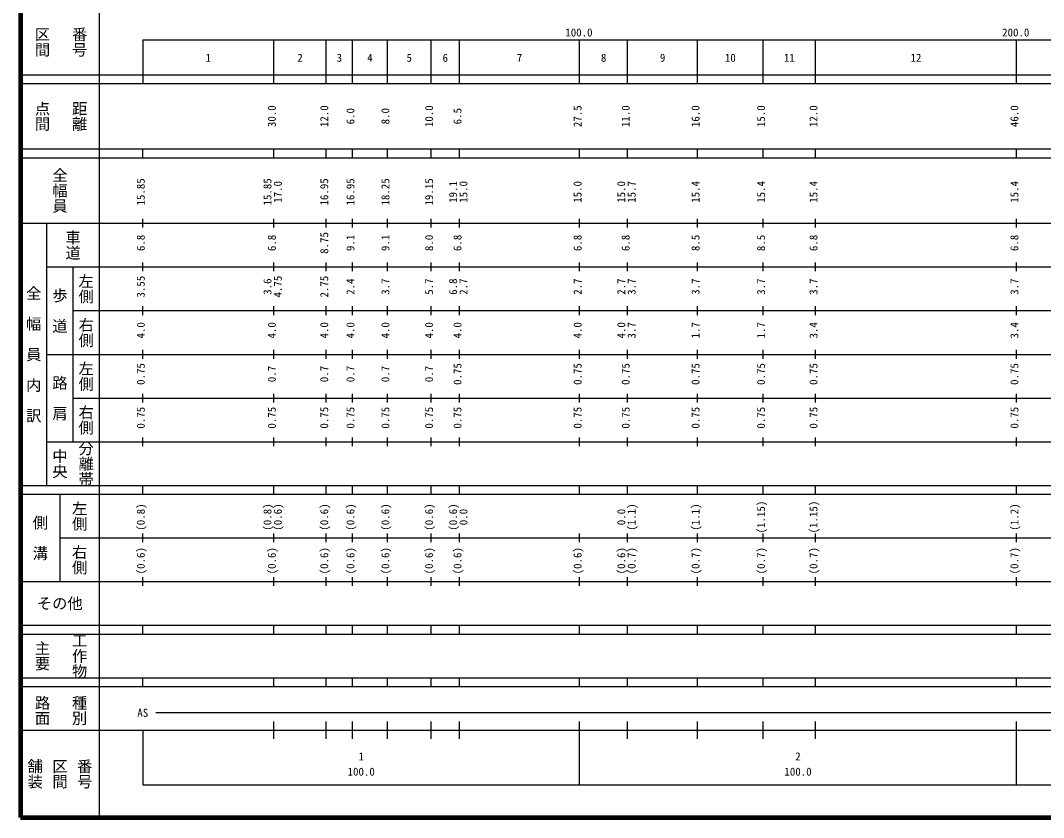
# Model space of a CAD drawing. Units: millimetres on the paper, enlarged 1000 times. Extents: x 40000 to 680000, y 20000 to 380000.
# Drawn here: x 40000 to 274206, y 20000 to 202409 of the extents above; entities that cross this region are included whole.
import ezdxf
from ezdxf.enums import TextEntityAlignment as Align

# ---------------------------------------------------------------- set-up
doc = ezdxf.new("R2010")
doc.units = ezdxf.units.MM
doc.header["$LTSCALE"] = 1000
doc.layers.add('M-TTL', color=2, linetype='Continuous', lineweight=140)
doc.layers.add('M-TTL-BAND', color=7, linetype='Continuous', lineweight=25)
doc.styles.add('@ＭＳ ゴシック', font='')
doc.styles.add('ＭＳ ゴシック', font='')
doc.styles.get('@ＭＳ ゴシック').set_extended_font_data('@MS Gothic')
doc.styles.get('ＭＳ ゴシック').set_extended_font_data('MS Gothic')

msp = doc.modelspace()

# ---------------------------------------------------------------- linework, layer by layer
at = {"layer": 'M-TTL'}
for p, q in [((40000, 380000), (40000, 20000)), ((40000, 20000), (680000, 20000))]:
    msp.add_line(p, q, dxfattribs=at)
at = {"layer": 'M-TTL-BAND'}
for p, q in [((58000, 370000), (58000, 20000)), ((68000, 198000), (579000, 198000)), ((68000, 198000), (68000, 188000)), ((98000, 188000), (98000, 198000)), ((110000, 188000), (110000, 198000)), ((116000, 188000), (116000, 198000)), ((124000, 188000), (124000, 198000)), ((134000, 188000), (134000, 198000)), ((140500, 188000), (140500, 198000)), ((168000, 188000), (168000, 198000)), ((179000, 188000), (179000, 198000)), ((195000, 188000), (195000, 198000)), ((210000, 188000), (210000, 198000)), ((222000, 188000), (222000, 198000)), ((268000, 188000), (268000, 198000)), ((40000, 190000), (579000, 190000)), ((40000, 188000), (579000, 188000)), ((40000, 173000), (579000, 173000)), ((40000, 171000), (579000, 171000)), ((68000, 171000), (68000, 173000)), ((98000, 171000), (98000, 173000)), ((110000, 171000), (110000, 173000)), ((116000, 171000), (116000, 173000)), ((124000, 171000), (124000, 173000)), ((134000, 171000), (134000, 173000)), ((140500, 171000), (140500, 173000)), ((168000, 171000), (168000, 173000)), ((179000, 171000), (179000, 173000)), ((195000, 171000), (195000, 173000)), ((210000, 171000), (210000, 173000)), ((222000, 171000), (222000, 173000)), ((268000, 171000), (268000, 173000)), ((68000, 155000), (68000, 157000)), ((98000, 155000), (98000, 157000)), ((110000, 155000), (110000, 157000)), ((116000, 155000), (116000, 157000)), ((124000, 155000), (124000, 157000)), ((134000, 155000), (134000, 157000)), ((140500, 155000), (140500, 157000)), ((168000, 155000), (168000, 157000)), ((179000, 155000), (179000, 157000)), ((195000, 155000), (195000, 157000)), ((210000, 155000), (210000, 157000)), ((222000, 155000), (222000, 157000)), ((268000, 155000), (268000, 157000)), ((40000, 156000), (579000, 156000)), ((46000, 96000), (46000, 156000)), ((46000, 146000), (579000, 146000)), ((52000, 146000), (52000, 106000)), ((68000, 145000), (68000, 147000)), ((98000, 145000), (98000, 147000)), ((110000, 145000), (110000, 147000)), ((116000, 145000), (116000, 147000)), ((124000, 145000), (124000, 147000)), ((134000, 145000), (134000, 147000)), ((140500, 145000), (140500, 147000)), ((168000, 145000), (168000, 147000)), ((179000, 145000), (179000, 147000)), ((195000, 145000), (195000, 147000)), ((210000, 145000), (210000, 147000)), ((222000, 145000), (222000, 147000)), ((268000, 145000), (268000, 147000)), ((52000, 136000), (579000, 136000)), ((68000, 135000), (68000, 137000)), ((98000, 135000), (98000, 137000)), ((110000, 135000), (110000, 137000)), ((116000, 135000), (116000, 137000)), ((124000, 135000), (124000, 137000)), ((134000, 135000), (134000, 137000)), ((140500, 135000), (140500, 137000)), ((168000, 135000), (168000, 137000)), ((179000, 135000), (179000, 137000)), ((195000, 135000), (195000, 137000)), ((210000, 135000), (210000, 137000)), ((222000, 135000), (222000, 137000)), ((268000, 135000), (268000, 137000)), ((68000, 125000), (68000, 127000)), ((98000, 125000), (98000, 127000)), ((110000, 125000), (110000, 127000)), ((116000, 125000), (116000, 127000)), ((124000, 125000), (124000, 127000)), ((134000, 125000), (134000, 127000)), ((140500, 125000), (140500, 127000)), ((168000, 125000), (168000, 127000)), ((179000, 125000), (179000, 127000)), ((195000, 125000), (195000, 127000)), ((210000, 125000), (210000, 127000)), ((222000, 125000), (222000, 127000)), ((268000, 125000), (268000, 127000)), ((46000, 126000), (579000, 126000)), ((52000, 116000), (579000, 116000)), ((68000, 115000), (68000, 117000)), ((98000, 115000), (98000, 117000)), ((110000, 115000), (110000, 117000)), ((116000, 115000), (116000, 117000)), ((124000, 115000), (124000, 117000)), ((134000, 115000), (134000, 117000)), ((140500, 115000), (140500, 117000)), ((168000, 115000), (168000, 117000)), ((179000, 115000), (179000, 117000)), ((195000, 115000), (195000, 117000)), ((210000, 115000), (210000, 117000)), ((222000, 115000), (222000, 117000)), ((268000, 115000), (268000, 117000)), ((46000, 106000), (579000, 106000)), ((68000, 105000), (68000, 107000)), ((98000, 105000), (98000, 107000)), ((110000, 105000), (110000, 107000)), ((116000, 105000), (116000, 107000)), ((124000, 105000), (124000, 107000)), ((134000, 105000), (134000, 107000)), ((140500, 105000), (140500, 107000)), ((168000, 105000), (168000, 107000)), ((179000, 105000), (179000, 107000)), ((195000, 105000), (195000, 107000)), ((210000, 105000), (210000, 107000)), ((222000, 105000), (222000, 107000)), ((268000, 105000), (268000, 107000)), ((40000, 96000), (579000, 96000)), ((40000, 94000), (579000, 94000)), ((49000, 94000), (49000, 74000)), ((68000, 94000), (68000, 96000)), ((98000, 94000), (98000, 96000)), ((110000, 94000), (110000, 96000)), ((116000, 94000), (116000, 96000)), ((124000, 94000), (124000, 96000)), ((134000, 94000), (134000, 96000)), ((140500, 94000), (140500, 96000)), ((168000, 94000), (168000, 96000)), ((179000, 94000), (179000, 96000)), ((195000, 94000), (195000, 96000)), ((210000, 94000), (210000, 96000)), ((222000, 94000), (222000, 96000)), ((268000, 94000), (268000, 96000)), ((68000, 83000), (68000, 85000)), ((98000, 83000), (98000, 85000)), ((110000, 83000), (110000, 85000)), ((116000, 83000), (116000, 85000)), ((124000, 83000), (124000, 85000)), ((134000, 83000), (134000, 85000)), ((140500, 83000), (140500, 85000)), ((168000, 83000), (168000, 85000)), ((179000, 83000), (179000, 85000)), ((195000, 83000), (195000, 85000)), ((210000, 83000), (210000, 85000)), ((222000, 83000), (222000, 85000)), ((268000, 83000), (268000, 85000)), ((49000, 84000), (579000, 84000)), ((68000, 73000), (68000, 75000)), ((98000, 73000), (98000, 75000)), ((110000, 73000), (110000, 75000)), ((116000, 73000), (116000, 75000)), ((124000, 73000), (124000, 75000)), ((134000, 73000), (134000, 75000)), ((140500, 73000), (140500, 75000)), ((168000, 73000), (168000, 75000)), ((179000, 73000), (179000, 75000)), ((195000, 73000), (195000, 75000)), ((210000, 73000), (210000, 75000)), ((222000, 73000), (222000, 75000)), ((268000, 73000), (268000, 75000)), ((40000, 74000), (579000, 74000)), ((40000, 64000), (579000, 64000)), ((68000, 62000), (68000, 64000)), ((98000, 62000), (98000, 64000)), ((110000, 62000), (110000, 64000)), ((116000, 62000), (116000, 64000)), ((124000, 62000), (124000, 64000)), ((134000, 62000), (134000, 64000)), ((140500, 62000), (140500, 64000)), ((168000, 62000), (168000, 64000)), ((179000, 62000), (179000, 64000)), ((195000, 62000), (195000, 64000)), ((210000, 62000), (210000, 64000)), ((222000, 62000), (222000, 64000)), ((268000, 62000), (268000, 64000)), ((40000, 62000), (579000, 62000)), ((40000, 52000), (579000, 52000)), ((68000, 50000), (68000, 52000)), ((98000, 50000), (98000, 52000)), ((110000, 50000), (110000, 52000)), ((116000, 50000), (116000, 52000)), ((124000, 50000), (124000, 52000)), ((134000, 50000), (134000, 52000)), ((140500, 50000), (140500, 52000)), ((168000, 50000), (168000, 52000)), ((179000, 50000), (179000, 52000)), ((195000, 50000), (195000, 52000)), ((210000, 50000), (210000, 52000)), ((222000, 50000), (222000, 52000)), ((268000, 50000), (268000, 52000)), ((40000, 50000), (579000, 50000)), ((71000, 44000), (565000, 44000)), ((40000, 40000), (579000, 40000)), ((68000, 40000), (68000, 27500)), ((98000, 38000), (98000, 42000)), ((110000, 38000), (110000, 42000)), ((116000, 38000), (116000, 42000)), ((124000, 38000), (124000, 42000)), ((134000, 38000), (134000, 42000)), ((140500, 38000), (140500, 42000)), ((168000, 27500), (168000, 42000)), ((179000, 38000), (179000, 42000)), ((195000, 38000), (195000, 42000)), ((210000, 38000), (210000, 42000)), ((222000, 38000), (222000, 42000)), ((268000, 27500), (268000, 42000)), ((68000, 27500), (579000, 27500))]:
    msp.add_line(p, q, dxfattribs=at)

# ---------------------------------------------------------------- texts
at = {"layer": 'M-TTL-BAND', "style": '@ＭＳ ゴシック'}
for s, p in [('区間', (45000, 197500)), ('番号', (53500, 197500)), ('点間', (45000, 180500)), ('距離', (53500, 180500)), ('全幅員', (49000, 163500)), ('車道', (52000, 151000)), ('左側', (55000, 141000)), ('全\u3000幅\u3000員\u3000内\u3000訳', (43000, 126000)), ('歩\u3000道', (49000, 136000)), ('右側', (55000, 131000)), ('左側', (55000, 121000)), ('路\u3000肩', (49000, 116000)), ('右側', (55000, 111000)), ('分離帯', (55000, 101000)), ('中央', (49000, 101000)), ('左側', (53500, 89000)), ('側\u3000溝', (44500, 84000)), ('右側', (53500, 79000)), ('工作物', (53500, 57000)), ('主要', (45000, 57000)), ('路面', (45000, 44500)), ('種別', (53500, 44500)), ('舗装', (43333, 30000)), ('区間', (49000, 30000)), ('番号', (54667, 30000))]:
    msp.add_text(s, height=2566, rotation=270, dxfattribs=at).set_placement(p, align=Align.MIDDLE_CENTER)
at = {"layer": 'M-TTL-BAND', "style": 'ＭＳ ゴシック'}
for s, p in [('100.0', (167844, 198195)), ('200.0', (267844, 198195)), ('1', (83000, 192405)), ('2', (104000, 192405)), ('3', (113000, 192405)), ('4', (120000, 192405)), ('5', (129000, 192405)), ('6', (137250, 192405)), ('7', (154250, 192405)), ('8', (173500, 192405)), ('9', (187000, 192405)), ('10', (202500, 192405)), ('11', (216000, 192405)), ('12', (245000, 192405)), ('AS', (68000, 42500)), ('1', (118000, 32523)), ('2', (218000, 32523)), ('100.0', (118000, 29033)), ('100.0', (218000, 29033))]:
    msp.add_text(s, height=1833, dxfattribs=at).set_placement(p, align=Align.BOTTOM_CENTER)
for s, p in [('30.0', (99000, 180500)), ('12.0', (111000, 180500)), ('10.0', (135000, 180500)), ('27.5', (169000, 180500)), ('11.0', (180000, 180500)), ('16.0', (196000, 180500)), ('15.0', (211000, 180500)), ('12.0', (223000, 180500)), ('46.0', (269000, 180500)), ('6.0', (117000, 180500)), ('8.0', (125000, 180500)), ('6.5', (141500, 180500)), ('15.85', (69000, 163174)), ('15.85', (98000, 163174)), ('17.0', (100370, 163174)), ('16.95', (111000, 163174)), ('16.95', (117000, 163174)), ('18.25', (125000, 163174)), ('19.15', (135000, 163174)), ('19.1', (140500, 163174)), ('15.0', (142870, 163174)), ('15.0', (169000, 163174)), ('15.0', (179000, 163174)), ('15.7', (181370, 163174)), ('15.4', (196000, 163174)), ('15.4', (211000, 163174)), ('15.4', (223000, 163174)), ('15.4', (269000, 163174)), ('6.8', (69000, 151500)), ('6.8', (99000, 151500)), ('8.75', (111000, 151500)), ('9.1', (117000, 151500)), ('9.1', (125000, 151500)), ('8.0', (135000, 151500)), ('6.8', (141500, 151500)), ('6.8', (169000, 151500)), ('6.8', (180000, 151500)), ('8.5', (196000, 151500)), ('8.5', (211000, 151500)), ('6.8', (223000, 151500)), ('6.8', (269000, 151500)), ('3.55', (69000, 141500)), ('3.6', (98000, 141500)), ('4.75', (100370, 141500)), ('2.75', (111000, 141500)), ('2.4', (117000, 141500)), ('3.7', (125000, 141500)), ('5.7', (135000, 141500)), ('6.8', (140500, 141500)), ('2.7', (142870, 141500)), ('2.7', (169000, 141500)), ('2.7', (179000, 141500)), ('3.7', (181370, 141500)), ('3.7', (196000, 141500)), ('3.7', (211000, 141500)), ('3.7', (223000, 141500)), ('3.7', (269000, 141500)), ('4.0', (69000, 131500)), ('4.0', (99000, 131500)), ('4.0', (111000, 131500)), ('4.0', (117000, 131500)), ('4.0', (125000, 131500)), ('4.0', (135000, 131500)), ('4.0', (141500, 131500)), ('4.0', (169000, 131500)), ('4.0', (179000, 131500)), ('3.7', (181370, 131500)), ('1.7', (196000, 131500)), ('1.7', (211000, 131500)), ('3.4', (223000, 131500)), ('3.4', (269000, 131500)), ('0.75', (69000, 121500)), ('0.7', (99000, 121500)), ('0.7', (111000, 121500)), ('0.7', (117000, 121500)), ('0.7', (125000, 121500)), ('0.7', (135000, 121500)), ('0.75', (141500, 121500)), ('0.75', (169000, 121500)), ('0.75', (180000, 121500)), ('0.75', (196000, 121500)), ('0.75', (211000, 121500)), ('0.75', (223000, 121500)), ('0.75', (269000, 121500)), ('0.75', (69000, 111500)), ('0.75', (99000, 111500)), ('0.75', (111000, 111500)), ('0.75', (117000, 111500)), ('0.75', (125000, 111500)), ('0.75', (135000, 111500)), ('0.75', (141500, 111500)), ('0.75', (169000, 111500)), ('0.75', (180000, 111500)), ('0.75', (196000, 111500)), ('0.75', (211000, 111500)), ('0.75', (223000, 111500)), ('0.75', (269000, 111500)), ('(0.8)', (69000, 88764)), ('(0.8)', (98000, 88764)), ('(0.6)', (100370, 88764)), ('(0.6)', (111000, 88764)), ('(0.6)', (117000, 88764)), ('(0.6)', (125000, 88764)), ('(0.6)', (135000, 88764)), ('(0.6)', (140500, 88764)), ('(1.1)', (181370, 88764)), ('(1.1)', (196000, 88764)), ('(1.15)', (211000, 88764)), ('(1.15)', (223000, 88764)), ('(1.2)', (269000, 88764)), ('0.0', (142870, 88764)), ('0.0', (179000, 88764)), ('(0.6)', (69000, 78764)), ('(0.6)', (99000, 78764)), ('(0.6)', (111000, 78764)), ('(0.6)', (117000, 78764)), ('(0.6)', (125000, 78764)), ('(0.6)', (135000, 78764)), ('(0.6)', (141500, 78764)), ('(0.6)', (169000, 78764)), ('(0.6)', (179000, 78764)), ('(0.7)', (181370, 78764)), ('(0.7)', (196000, 78764)), ('(0.7)', (211000, 78764)), ('(0.7)', (223000, 78764)), ('(0.7)', (269000, 78764))]:
    msp.add_text(s, height=1833, rotation=90, dxfattribs=at).set_placement(p, align=Align.BOTTOM_CENTER)
msp.add_text('その他', height=2566, dxfattribs=at).set_placement((49000, 69000), align=Align.MIDDLE_CENTER)

doc.saveas('drawing.dxf')
